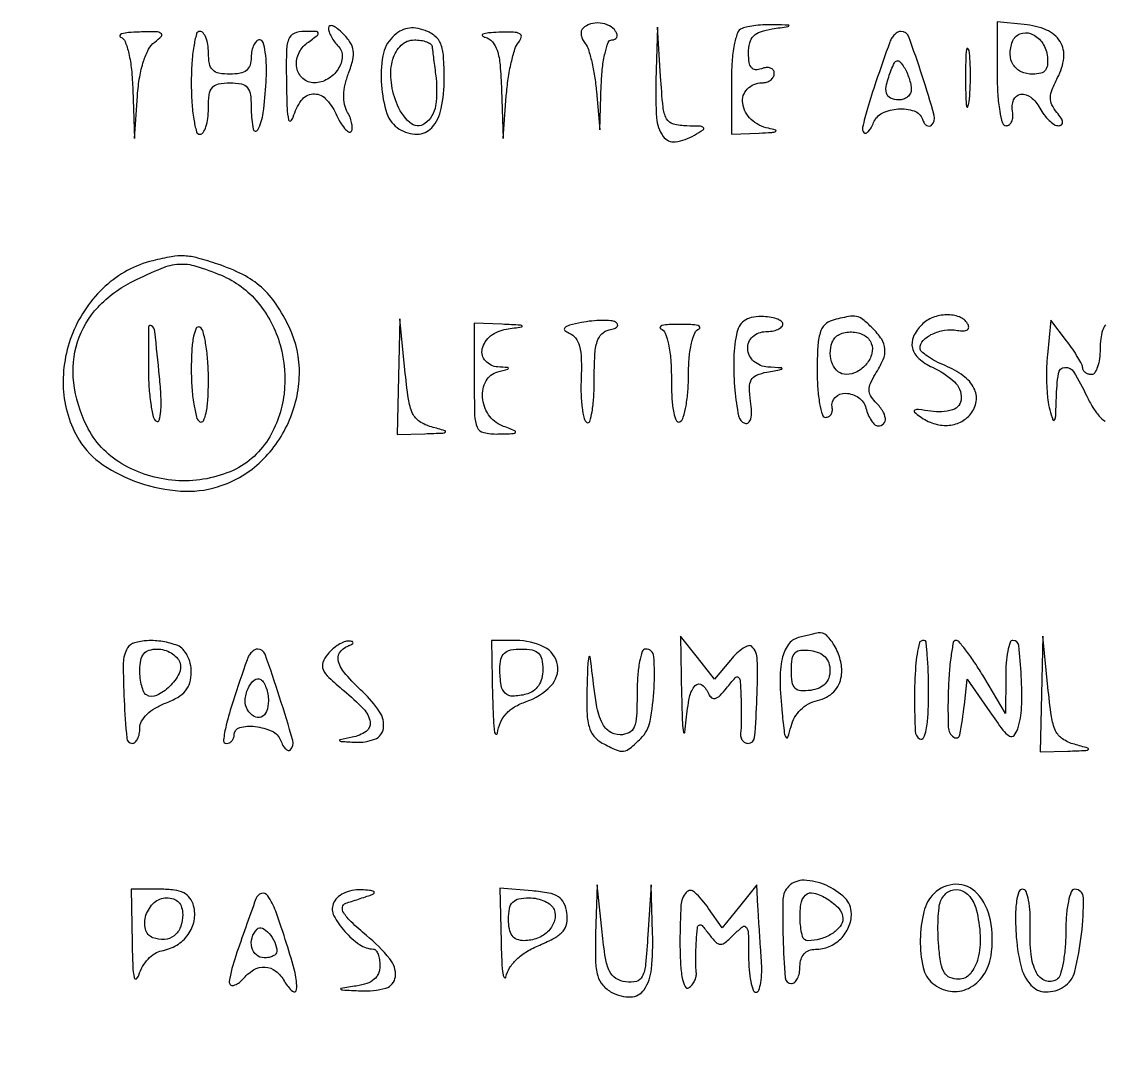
# Model space of a CAD drawing. Extents: x 24 to 1546, y 0 to 2379.
# Drawn here: x 819.2 to 945.5, y 1286.7 to 1406.1 of the extents above; entities that cross this region are included whole.
import ezdxf

# ---------------------------------------------------------------- set-up
doc = ezdxf.new("R2010")
doc.units = 0
doc.header["$MEASUREMENT"] = 0
doc.layers.get('0').update_dxf_attribs({"linetype": 'CONTINUOUS'})

msp = doc.modelspace()

# ---------------------------------------------------------------- linework, layer by layer
for points in [[(855, 1405.414286, 0.085793), (855.081411, 1404.943318, 0.036857), (855.34005, 1404.357896, 0.035078), (855.714626, 1403.760204, 0.038882), (856.157618, 1403.242382, -0.214301), (856.610443, 1402.050863, -0.132319), (856.127688, 1400.604501, -0.112496), (854.890765, 1399.425351, -0.135174), (853.34617, 1399, -0.180498), (852.01175, 1399.497945, -0.172239), (851.297475, 1400.75898, -0.14781), (851.487786, 1402.347123, -0.132433), (852.52865, 1403.644608, 0.006511), (853.710498, 1404.532645, 0.297715), (853.805849, 1404.806845, 0.336031), (853.59231, 1404.978956, 0.007509), (852.19113, 1405, 0.103783), (850.987237, 1404.747391, 0.211634), (850.348837, 1404.048271, 0.077691), (850.093667, 1402.54233, 0.007181), (850.09968, 1398.75, 0.006277), (850.177574, 1396.017708, 0.041843), (850.346747, 1394.668023, 0.545967), (850.601923, 1394.571103, 0.167262), (850.893525, 1394.994749, -0.088996), (851.831268, 1396.941443, -0.218632), (853.182402, 1397.704097, -0.220276), (854.63333, 1397.174065, -0.090092), (855.85916, 1395.409764, 0.023752), (856.365136, 1394.425951, 0.04366), (856.880566, 1393.68814, 0.063283), (857.330537, 1393.271167, 0.36683), (857.629104, 1393.295771, 0.186513), (857.775833, 1393.627352, 0.055885), (857.739964, 1394.188526, 0.047507), (857.553087, 1394.862638, 0.036225), (857.228227, 1395.556665, -0.077942), (856.888455, 1396.474245, -0.056728), (856.795127, 1397.560186, -0.049234), (856.950624, 1398.787828, -0.034149), (857.354444, 1400.128073, 0.029638), (857.840445, 1401.689967, 0.095395), (857.896971, 1402.772063, 0.112336), (857.547115, 1403.696597, 0.050017), (856.717881, 1404.710691, 0.027952), (856.057191, 1405.301369, 0.071343), (855.504627, 1405.625998, 0.181571), (855.158612, 1405.636209, 0.320622)], [(884.675343, 1405.342009, 0.146414), (884.494277, 1405.006303, 0.0883), (884.481641, 1404.550763, 0.074689), (884.636256, 1404.046497, 0.061606), (884.939921, 1403.572391, -0.09704), (885.321745, 1402.872218, -0.018637), (885.707237, 1401.471191, -0.019216), (886.037963, 1399.777183, -0.016666), (886.256538, 1397.980381), (886.650586, 1393.5), (886.825293, 1398.75, -0.018641), (886.968538, 1400.777242, -0.030756), (887.257814, 1402.4694, -0.032097), (887.633266, 1403.705075, -0.312529), (888.059017, 1404, 0.108972), (888.413961, 1404.078288, 0.182303), (888.6254, 1404.29375, 0.161196), (888.656512, 1404.6179, 0.082592), (888.5, 1405, 0.139664), (887.777335, 1405.659446, 0.093514), (886.693749, 1405.965964, 0.09182), (885.554594, 1405.858634, 0.127771)], [(903.25, 1405.337719, 0.209491), (902.70887, 1404.784399, 0.042271), (902.324129, 1403.429912, 0.033051), (902.077164, 1401.483222, 0.015029), (902, 1398.916667), (902, 1393), (905.25, 1393.136182, 0.006076), (906.704989, 1393.21487, 0.102694), (907.165879, 1393.342848, 0.677543), (907.151151, 1393.49625, 0.022878), (906.334551, 1393.694653, -0.139971), (904.301898, 1394.729038, -0.170828), (903.31542, 1396.607611, -0.232681), (903.854224, 1398.277721, -0.2031), (905.559017, 1399, 0.075245), (906.109575, 1399.083325, 0.088895), (906.576711, 1399.325178, 0.100703), (906.888989, 1399.684831, 0.129283), (907, 1400.106989, 0.158089), (906.878743, 1400.480915, 0.151946), (906.559375, 1400.719716, 0.112257), (906.073899, 1400.77672, 0.06502), (905.5, 1400.638374, -0.098821), (904.813854, 1400.521012, -0.21724), (904.346203, 1400.750052, -0.137974), (904.076652, 1401.364645, -0.03479), (904, 1402.464962, -0.059494), (904.142571, 1403.658921, -0.134643), (904.579552, 1404.448697, -0.120073), (905.396927, 1404.959724, -0.042375), (906.75, 1405.283746, 0.000706), (908.604233, 1405.567317, 0.240417), (908.717139, 1405.648785, 0.55034), (908.67492, 1405.720458, 0.000976), (907, 1405.771221, 0.018903), (905.951166, 1405.761303, 0.01696), (904.867188, 1405.673119, 0.017269), (903.899836, 1405.52729, 0.049883)], [(933, 1400.063358, 0.014588), (933.070845, 1397.635682, 0.028041), (933.293039, 1395.702181, 0.029712), (933.616887, 1394.31838, 0.331805), (934.043837, 1394, 0.168935), (934.417858, 1394.130083, 0.11903), (934.694732, 1394.483588, 0.090726), (934.828842, 1395.01652, 0.060623), (934.793837, 1395.646256, -0.135825), (934.922212, 1397.017181, -0.2761), (935.741603, 1397.664551, -0.207578), (936.933008, 1397.322642, -0.097958), (937.967479, 1396.060765, 0.037896), (938.469767, 1395.272193, 0.043256), (939.065777, 1394.60535, 0.048127), (939.663136, 1394.142892, 0.141588), (940.157628, 1394, 0.158823), (940.515068, 1394.116477, 0.271751), (940.636363, 1394.395491, 0.115159), (940.464367, 1394.866805, 0.028383), (939.971709, 1395.534089, -0.060785), (939.393556, 1396.433504, -0.118018), (939.21244, 1397.263148, -0.091382), (939.409803, 1398.225524, -0.026723), (940.053085, 1399.59919, 0.094986), (940.769823, 1401.899952, 0.169987), (940.334681, 1403.808502, 0.154212), (938.750658, 1405.1532, 0.074807), (936.149151, 1405.813358), (933, 1406.126717)], [(830.75, 1404.337719, -0.205597), (831.282133, 1403.801664, -0.037126), (831.709274, 1402.430384, -0.031831), (832.023567, 1400.532433, -0.017169), (832.180248, 1398.166667), (832.360496, 1392.5), (832.723687, 1397.5, -0.023182), (832.983696, 1399.677103, -0.036531), (833.427656, 1401.505124, -0.043833), (834.018531, 1402.907006, -0.109254), (834.734569, 1403.75, 0.035533), (835.513418, 1404.433162, 0.474468), (835.478126, 1404.763885, 0.143931), (834.903294, 1404.937025, 0.007399), (832.94113, 1404.921053, 0.014099), (831.695876, 1404.857322, 0.045246), (830.878019, 1404.717133, 0.235061), (830.66782, 1404.532055, 0.415268)], [(839, 1399, 0.015416), (839.071434, 1396.683687, 0.025878), (839.291667, 1394.75, 0.024068), (839.604992, 1393.303225, 0.339565), (840, 1393, 0.254951), (840.384262, 1393.209557, 0.06271), (840.70625, 1393.88125, 0.048861), (840.927234, 1394.850749, 0.031626), (841, 1396, -0.030103), (841.097235, 1397.613599, -0.144586), (841.458333, 1398.45, -0.173074), (842.175563, 1398.873428, -0.047675), (843.5, 1399, -0.048619), (844.838653, 1398.869523, -0.178919), (845.552632, 1398.433333, -0.141321), (845.907579, 1397.56367, -0.026687), (846, 1395.833333, 0.04873), (846.217808, 1393.603798, 0.70466), (846.751282, 1393.524078, 0.089561), (847.391681, 1395.504198, 0.019895), (847.728489, 1399.062698, 0.018047), (847.764276, 1400.997585, 0.032278), (847.633847, 1402.582092, 0.03633), (847.381147, 1403.715901, 0.331077), (846.999124, 1404, 0.191224), (846.617573, 1403.848538, 0.088159), (846.293493, 1403.4125, 0.067981), (846.073626, 1402.76542, 0.047984), (846, 1402, -0.07578), (845.857434, 1401.064742, -0.149477), (845.4375, 1400.45, -0.124434), (844.682766, 1400.106468, -0.044917), (843.5, 1400, -0.045527), (842.231486, 1400.115743, -0.152009), (841.5, 1400.5, -0.152009), (841.115743, 1401.231486, -0.045527), (841, 1402.5, 0.038131), (840.926884, 1403.457356, 0.057076), (840.70625, 1404.265625, 0.074992), (840.382936, 1404.817169, 0.226478), (840, 1405, 0.339565), (839.604992, 1404.696775, 0.024068), (839.291667, 1403.25, 0.025878), (839.071434, 1401.316313, 0.015416)], [(862.477126, 1404.334269, 0.154668), (861.345539, 1402.152683, 0.060954), (861.175073, 1398.734869, 0.061324), (861.826572, 1395.426171, 0.175278), (863.25, 1393.60696, 0.141179), (865.343045, 1393.006638, 0.213505), (867.045575, 1393.770781, 0.133465), (868.15276, 1395.989508, 0.049415), (868.5, 1399.494433, 0.016249), (868.415302, 1402.100045, 0.078349), (868.090723, 1403.542259, 0.129781), (867.426464, 1404.44217, 0.0808), (866.278618, 1405.092636, 0.053162), (865.177293, 1405.371609, 0.084896), (864.209265, 1405.344961, 0.087519), (863.325788, 1405.000768, 0.059898)], [(873.25, 1404.310674, -0.148322), (874.114979, 1403.780224, -0.105722), (874.678766, 1402.785264, -0.055453), (875.012731, 1401.086139, -0.012886), (875.180248, 1398.176676), (875.360496, 1392.5), (875.744213, 1397.474609, -0.017486), (875.968832, 1399.472617, -0.019968), (876.326141, 1401.362573, -0.019548), (876.752465, 1402.928095, -0.097244), (877.186409, 1403.724609, 0.109365), (877.496916, 1404.328596, 0.354669), (877.324072, 1404.710846, 0.111542), (876.574523, 1404.896113, 0.013634), (874.872445, 1404.883999, 0.012946), (873.66916, 1404.811384, 0.063462), (873.004718, 1404.667734, 0.528602), (872.95825, 1404.492059, 0.151453)], [(893.189084, 1399.218615, 0.024574), (893.271247, 1394.904883, 0.138281), (894.0389, 1392.755304, 0.278251), (895.478322, 1392.129338, 0.098889), (897.689261, 1392.88591, 0.014078), (898.693667, 1393.50864, 0.445036), (898.732489, 1393.765144, 0.214869), (898.397857, 1393.93105, 0.006427), (896.799904, 1393.969591, -0.062066), (895.227476, 1394.183545, -0.209119), (894.43308, 1394.814859, -0.097764), (894.025761, 1396.169498, -0.008627), (893.738988, 1399.75), (893.378169, 1405.5)], [(920.485286, 1403.75, 0.004039), (918.854539, 1399.123075, 0.013), (917.874991, 1396.009231, 0.011131), (917.29593, 1393.801574, 0.260583), (917.465784, 1393.200883, 0.292002), (917.701807, 1393.148799, 0.11329), (917.995043, 1393.33951, 0.06629), (918.30673, 1393.761513, 0.034354), (918.58345, 1394.356872, -0.190663), (919.600267, 1395.463315, -0.09576), (921.463612, 1395.958692, -0.100658), (923.304686, 1395.714747, -0.227665), (924.279762, 1394.75, 0.05702), (924.495163, 1394.311876, 0.104475), (924.773543, 1394.029941, 0.154004), (925.066718, 1393.94629, 0.179814), (925.333818, 1394.054056, 0.283814), (925.660023, 1395.195352, 0.009859), (924.261612, 1399.807314, 0.009551), (922.682896, 1404.368397, 0.314404), (921.777741, 1405, 0.127399), (921.422781, 1404.908065, 0.065553), (921.051372, 1404.632812, 0.058578), (920.720639, 1404.228041, 0.055336)], [(938.819551, 1402.239784, -0.04672), (938.871711, 1401.16167, -0.14978), (938.632922, 1400.491695, -0.17), (938.083651, 1400.120506, -0.064466), (937.152884, 1400, -0.106524), (935.801892, 1400.29113, -0.147735), (934.874496, 1401.100988, -0.13906), (934.516533, 1402.330746, -0.090203), (934.773135, 1403.799092, -0.210324), (935.645033, 1404.702717, -0.191407), (936.946904, 1404.716284, -0.142722), (938.194689, 1403.765056, -0.124184)], [(867.083333, 1403.25, 0.003597), (867.134828, 1402.815079, 0.00061), (867.240078, 1401.985938, 0.000666), (867.366216, 1401.012131, 0.000593), (867.499909, 1400, -0.067649), (867.490457, 1396.330565, -0.205406), (866.228683, 1394.239115, -0.360153), (864.484618, 1394.358953, -0.112341), (862.91979, 1396.710967, -0.066017), (862.296069, 1399.357183, -0.095299), (862.512505, 1401.745138, -0.130609), (863.493453, 1403.381006, -0.195144), (865.019052, 1404, -0.035862), (865.783663, 1403.945089, -0.051322), (866.442576, 1403.779687, -0.063962), (866.911235, 1403.537931, -0.217366)], [(929.309869, 1399.5, 0.005499), (929.337136, 1397.352754, 0.031761), (929.435944, 1396.222448, 0.756877), (929.574262, 1396.205163, 0.069146), (929.724731, 1396.767909, 0.018638), (929.849672, 1398.218327, 0.01259), (929.888655, 1399.878422, 0.012695), (929.845055, 1401.487453, 0.024559), (929.714526, 1402.767909, 0.212532), (929.565802, 1403.000181, 0.556092), (929.424528, 1402.934948, 0.025342), (929.331591, 1401.655786, 0.005888)], [(922.984687, 1398.25, -0.119708), (922.875058, 1397.773274, -0.102025), (922.554877, 1397.367188, -0.093279), (922.07173, 1397.09454, -0.082121), (921.5, 1397, -0.109716), (920.555143, 1397.209859, -0.226942), (920.086462, 1397.780795, -0.124972), (920.094303, 1398.808949, -0.027539), (920.639163, 1400.502058, -0.026892), (921.005596, 1401.322208, -0.222828), (921.319776, 1401.565218, -0.274684), (921.660796, 1401.453612, -0.038367), (922.123851, 1400.833846, -0.035113), (922.448755, 1400.231659, -0.025752), (922.7255, 1399.52463, -0.02622), (922.918607, 1398.824619, -0.051168)], [(834.5, 1378.267236, 0.125089), (828.952556, 1375.278143, 0.110062), (825.185902, 1369.871027, 0.110087), (824.071785, 1363.377325, 0.125196), (825.924074, 1357.356827, 0.1089), (828.687486, 1354.475514, 0.065808), (832.947739, 1352.375858, 0.064345), (837.731596, 1351.416233, 0.090383), (842.049645, 1351.896728, 0.113656), (846.91259, 1354.664546, 0.10088), (850.329086, 1359.390578, 0.101458), (851.610877, 1365.052541, 0.11639), (850.449865, 1370.464409, 0.036822), (848.894625, 1373.201747, 0.064013), (847.177925, 1375.166421, 0.063852), (845.016956, 1376.636185, 0.03645), (842.100777, 1377.858396, 0.01483), (839.752977, 1378.570146, 0.052788), (838.203599, 1378.818936, 0.056312), (836.688313, 1378.729783, 0.018518)], [(842.510222, 1376.560176, -0.122011), (846.760918, 1373.404583, -0.103265), (849.369547, 1368.437294, -0.100318), (849.815737, 1362.714144, -0.108273), (847.962449, 1357.439242, -0.157433), (843.530377, 1353.668729, -0.11723), (837.14861, 1352.643923, -0.114869), (830.885971, 1354.601142, -0.147131), (826.80195, 1359.011597, -0.082267), (825.292849, 1364.056566, -0.109666), (825.730805, 1368.805412, -0.11206), (828.119895, 1372.849398, -0.088824), (832.211874, 1375.875846, -0.016842), (835.557007, 1377.393632, -0.08166), (837.580386, 1377.865925, -0.091629), (839.53615, 1377.637249, -0.024163)], [(863.168108, 1364.75), (863, 1358), (866.25, 1358.09968, 0.001928), (868.350265, 1358.172205, 0.195689), (868.611917, 1358.290583, 0.561117), (868.570893, 1358.442807, 0.003867), (867, 1358.889672, -0.080349), (865.632015, 1359.516671, -0.137537), (864.821889, 1360.464324, -0.072989), (864.329685, 1362.1244, -0.011299), (863.918108, 1365.539992), (863.336215, 1371.5)], [(902.580364, 1369.625, 0.040909), (902.270037, 1366.593416, 0.029235), (902.40039, 1363.184215, 0.022866), (902.833195, 1360.165329, 0.271094), (903.580758, 1359.308818, 0.265971), (903.988204, 1359.389782, 0.153323), (904.257678, 1359.828853, 0.07235), (904.344162, 1360.676021, 0.025759), (904.229416, 1361.890249, -0.030108), (904.093493, 1363.475552, -0.135927), (904.316601, 1364.36841, -0.166884), (904.937031, 1364.918095, -0.051689), (906.148658, 1365.280987, 0.000861), (907.821969, 1365.601826, 0.311386), (907.906092, 1365.687563, 0.446085), (907.845972, 1365.763913, 0.001032), (906.25, 1365.863818, -0.166133), (904.626455, 1366.530633, -0.200488), (903.905984, 1367.999185, -0.226244), (904.476238, 1369.407959, -0.187444), (906, 1370, 0.041823), (906.765714, 1370.064161, 0.061381), (907.4125, 1370.257031, 0.080658), (907.851273, 1370.540367, 0.212215), (908, 1370.875, 0.248217), (907.82229, 1371.210917, 0.065707), (907.262006, 1371.492969, 0.050763), (906.450032, 1371.686264, 0.033079), (905.487679, 1371.75, 0.052588), (904.317882, 1371.626625, 0.105645), (903.474313, 1371.249236, 0.116571), (902.910455, 1370.589935, 0.073042)], [(913.75, 1371.310674, 0.142739), (912.888391, 1370.795168, 0.11525), (912.351689, 1369.854686, 0.059277), (912.073542, 1368.240803, 0.013064), (912, 1365.426676, 0.017338), (912.072154, 1363.346461, 0.028229), (912.29375, 1361.594086, 0.02758), (912.60914, 1360.290489, 0.330911), (913, 1360, 0.126966), (913.361264, 1360.09324, 0.126544), (913.632812, 1360.349742, 0.111036), (913.76983, 1360.735894, 0.081876), (913.75, 1361.19061, -0.257988), (914.099535, 1362.328633, -0.201188), (915.325848, 1362.805348, -0.147112), (916.838697, 1362.306619, -0.177955), (917.687507, 1361.086974, 0.037258), (917.961362, 1360.288132, 0.048964), (918.332436, 1359.613048, 0.058058), (918.739035, 1359.146105, 0.186722), (919.116631, 1359, 0.20034), (919.746014, 1359.262726, 0.228939), (919.95562, 1359.875098, 0.117027), (919.615037, 1360.798573, 0.04981), (918.775041, 1361.824959, -0.06453), (918.230766, 1362.531315, -0.13268), (918.050081, 1363.200232, -0.106729), (918.215675, 1363.96716, -0.033247), (918.775041, 1365.011391, 0.034991), (919.692378, 1366.738311, 0.12114), (919.913915, 1367.975155, 0.134153), (919.527747, 1369.100428, 0.04706), (918.428571, 1370.428571, 0.025931), (917.334186, 1371.414973, 0.124473), (916.578526, 1371.765223, 0.09789), (915.658556, 1371.757122, 0.012912)], [(924.2, 1370.8, 0.090163), (923.239043, 1369.411989, 0.169545), (923.118169, 1368.069907, 0.154241), (923.866711, 1366.854858, 0.071385), (925.444988, 1365.843111, -0.078549), (928.00271, 1364.151603, -0.219177), (928.817066, 1362.215708, -0.320677), (927.797918, 1360.886084, -0.114236), (925.273867, 1360.712399, 0.008064), (923.838882, 1360.918506, 0.145698), (923.386063, 1360.844113, 0.529451), (923.352811, 1360.61599, 0.031303), (924, 1360.093602, 0.074345), (925.583234, 1359.293171, 0.092028), (927.217297, 1359.069333, 0.100642), (928.709961, 1359.447315, 0.107777), (929.894808, 1360.373252, 0.138323), (930.559415, 1361.870238, 0.157778), (930.29503, 1363.409926, 0.11634), (929.046673, 1364.848655, 0.058012), (926.928145, 1366.029763, -0.022327), (925.806656, 1366.554107, -0.031207), (924.860143, 1367.127134, -0.031971), (924.173409, 1367.671987, -0.212142), (924, 1368.062303, -0.195616), (924.365966, 1368.961928, -0.08839), (925.419238, 1369.716684, -0.075061), (926.864471, 1370.156797, -0.077429), (928.359311, 1370.143665, 0.04063), (929.087637, 1370.083721, 0.145453), (929.530683, 1370.214957, 0.266743), (929.678843, 1370.504767, 0.126879), (929.550294, 1370.918623, 0.166138), (928.5916, 1371.706575, 0.095502), (927.101342, 1371.959717, 0.086919), (925.491143, 1371.640732, 0.104484)], [(834, 1365.725684, 0.015444), (834.06766, 1363.535756, 0.021863), (834.272991, 1361.596563, 0.018882), (834.565015, 1360.052935, 0.200757), (834.929331, 1359.543676, 0.502543), (835.272133, 1359.679716, 0.048046), (835.445748, 1360.718311, 0.029846), (835.462665, 1362.4202, 0.012091), (835.291277, 1364.734659, 0.002339), (834.747306, 1370.008836, 0.204989), (834.366614, 1370.686511, 0.617612), (834.029536, 1370.522874, 0.003078)], [(839, 1365.618034, 0.016933), (839.072891, 1363.466301, 0.023578), (839.29375, 1361.552112, 0.021341), (839.608967, 1360.033734, 0.194875), (840, 1359.5, 0.437536), (840.415195, 1359.615493, 0.068248), (840.732638, 1360.517696, 0.036927), (840.938254, 1362.112502, 0.013601), (841, 1364.381966, 0.016933), (840.927109, 1366.533699, 0.023578), (840.70625, 1368.447888, 0.021341), (840.391033, 1369.966266, 0.194875), (840, 1370.5, 0.437536), (839.584805, 1370.384507, 0.068248), (839.267362, 1369.482304, 0.036927), (839.061746, 1367.887498, 0.013601)], [(872, 1364.5, 0.005901), (872.050277, 1360.23986, 0.095329), (872.353331, 1358.843291, 0.242547), (873.104386, 1358.221998, 0.059637), (874.75, 1358.063386, 0.002527), (876.598501, 1358.115344, 0.271587), (876.802306, 1358.244125, 0.437793), (876.738415, 1358.420008, 0.003715), (875.25, 1359.031162, -0.150917), (873.679319, 1360.305891, -0.128197), (872.975532, 1362.331091, -0.146509), (873.38725, 1364.248701, -0.206029), (874.75, 1365.310674, 0.001923), (875.926177, 1365.622879, 0.339035), (876, 1365.719237, 0.392517), (875.923939, 1365.801199, 0.002113), (874.75, 1365.883999, -0.193951), (873.315542, 1366.575744, -0.245195), (872.946009, 1367.979452, -0.173403), (873.910174, 1369.494065, -0.128242), (875.75, 1370.283746, 0.001448), (877.55929, 1370.563194, 0.591928), (877.594183, 1370.660063, 0.202175), (877.414657, 1370.746481, 0.000897), (875.25, 1370.850168), (872, 1371)], [(884.5, 1371.044162, 0.013742), (883.128525, 1370.730878, 0.115763), (882.570609, 1370.438605, 0.450295), (882.567151, 1370.138916, 0.089982), (883.082492, 1369.818218, -0.14091), (883.811006, 1369.256131, -0.093991), (884.268764, 1368.299324, -0.057159), (884.484989, 1366.814554, -0.018015), (884.472392, 1364.568218, 0.017757), (884.461308, 1362.758655, 0.024854), (884.589028, 1361.146998, 0.022956), (884.814268, 1359.870721, 0.201834), (885.1399, 1359.413537, 0.487438), (885.473801, 1359.536755, 0.034584), (885.747345, 1360.649537, 0.028202), (885.938868, 1362.300211, 0.014781), (886, 1364.367659, -0.012327), (886.070881, 1367.242311, -0.060622), (886.345557, 1368.838617, -0.124258), (886.882727, 1369.737305, -0.148367), (887.75, 1370.200137, 0.039073), (888.357116, 1370.370605, 0.131103), (888.692187, 1370.606072, 0.293751), (888.724123, 1370.858011, 0.157287), (888.5, 1371.095069, 0.104312), (887.923505, 1371.269332, 0.024606), (886.9125, 1371.306226, 0.024285), (885.721857, 1371.233165, 0.021815)], [(893.75, 1370.337719, -0.204488), (894.282464, 1369.803609, -0.043622), (894.669901, 1368.520517, -0.034603), (894.920677, 1366.699935, -0.016928), (895, 1364.35765, 0.013671), (895.06177, 1362.098976, 0.037103), (895.267439, 1360.511665, 0.068742), (895.584996, 1359.61478, 0.436657), (896, 1359.5, 0.186383), (896.389762, 1360.01411, 0.024883), (896.70625, 1361.363421, 0.026015), (896.926984, 1363.070161, 0.019152), (897, 1364.975684, -0.020424), (897.082926, 1367.004989, -0.036853), (897.34029, 1368.648236, -0.045132), (897.731837, 1369.83281, -0.196947), (898.25, 1370.337719, 0.435319), (898.321093, 1370.523149, 0.22762), (898.104687, 1370.693942, 0.042045), (897.268033, 1370.808847, 0.013112), (896, 1370.842105, 0.013112), (894.731967, 1370.808847, 0.042045), (893.895313, 1370.693942, 0.22762), (893.678907, 1370.523149, 0.435319)], [(918.314866, 1368.621855, -0.157208), (918.379295, 1367.44179, -0.106178), (917.765375, 1366.229856, -0.100054), (916.667497, 1365.322067, -0.123487), (915.383333, 1365, -0.171147), (914.459625, 1365.325721, -0.121331), (913.787653, 1366.207283, -0.101393), (913.526214, 1367.447756, -0.089744), (913.754296, 1368.75, -0.195505), (914.580575, 1369.657593, -0.119112), (916.019306, 1369.962766, -0.115879), (917.468904, 1369.578974, -0.180637)], [(909.811494, 1334.322517, 0.177458), (908.625288, 1333.494847, 0.100006), (907.915299, 1331.865655, 0.059098), (907.673184, 1329.285616, 0.019789), (907.916037, 1325.5, 0.003883), (908.171275, 1323.218378, 0.119131), (908.369568, 1322.685622, 0.62518), (908.5942, 1322.717305, 0.016626), (908.952512, 1323.963525, -0.067568), (909.377563, 1325.022642, -0.069068), (910.067148, 1325.921331, -0.069167), (910.974439, 1326.597228, -0.068081), (912.036475, 1327.00452, 0.062577), (913.099139, 1327.398748, 0.078727), (913.941725, 1328.022644, 0.082256), (914.523916, 1328.851811, 0.076318), (914.826764, 1329.846037, 0.09328), (914.755678, 1331.510404, 0.065882), (914.094253, 1333.266134, 0.073932), (913.119697, 1334.576567, 0.246449), (912.127555, 1334.883999, 0.011299), (911.781243, 1334.811856, 0.002466), (911.188346, 1334.671213, 0.002568), (910.503962, 1334.501572, 0.00246)], [(831.574308, 1333.120233, 0.137654), (831.071572, 1331.371821, 0.014097), (831.166293, 1327.026576, 0.009612), (831.47302, 1322.601899, 0.388543), (832.130647, 1322, 0.194839), (832.462711, 1322.134503, 0.08695), (832.744628, 1322.523099, 0.066822), (832.935996, 1323.099198, 0.046851), (833, 1323.780762, -0.129386), (833.210012, 1324.578751, -0.071472), (833.830141, 1325.382107, -0.059512), (834.787909, 1326.11297, -0.043031), (836, 1326.693898, 0.039371), (837.426376, 1327.364754, 0.090093), (838.333409, 1328.125683, 0.10543), (838.830857, 1329.074267, 0.068332), (839, 1330.306147, 0.059082), (838.882195, 1331.299639, 0.059441), (838.53535, 1332.235862, 0.065315), (838.023496, 1332.977679, 0.118034), (837.418213, 1333.393011, 0.051351), (835.670873, 1333.864949, 0.052003), (833.871542, 1333.968108, 0.058079), (832.368493, 1333.721424, 0.186757)], [(854.913004, 1332.395176, 0.085313), (854.357626, 1331.430811, 0.194931), (854.384615, 1330.606648, 0.101492), (855.05124, 1329.672999, 0.015127), (856.799574, 1328.145176, -0.029762), (859.083804, 1326.028069, -0.148799), (859.863051, 1324.487968, -0.294154), (859.401587, 1323.394026, -0.102649), (857.75, 1322.705733, 0.002556), (856.354528, 1322.429549, 0.53799), (856.311028, 1322.321623, 0.231178), (856.478488, 1322.227422, 0.00164), (858.143011, 1322.136182, 0.10497), (860.411445, 1322.496894, 0.270818), (861.409653, 1323.744038, 0.185989), (860.973288, 1325.67957, 0.057543), (859.004803, 1327.995513, -0.023423), (857.009537, 1330.042524, -0.102452), (856.171881, 1331.500218, -0.22569), (856.306192, 1332.555729, -0.155424), (857.25, 1333.337719, 0.021172), (857.741851, 1333.560836, 0.227742), (857.871438, 1333.729631, 0.409541), (857.787916, 1333.859793, 0.038264), (857.372445, 1333.921053, 0.112772), (856.845953, 1333.838952, 0.04403), (856.184867, 1333.505392, 0.040728), (855.505953, 1333.003377, 0.04001)], [(874.149832, 1327.25, 0.006167), (874.234025, 1324.812539, 0.022349), (874.375834, 1323.267927, 0.288289), (874.542017, 1323.069664, 0.461874), (874.708798, 1323.172731, -0.062816), (875.071468, 1324.446578, -0.083844), (875.719425, 1325.45719, -0.077941), (876.703913, 1326.249737, -0.046736), (878.072153, 1326.875308, 0.115664), (880.935804, 1328.693626, 0.239657), (881.708751, 1331.154671, 0.240186), (880.175308, 1333.224742, 0.115963), (876.877555, 1334), (874, 1334)], [(896.196943, 1327.5, 0.002746), (896.282185, 1324.375018, 0.03989), (896.406263, 1323.276768, 0.840978), (896.553239, 1323.279694, 0.01565), (896.732205, 1324.75, -0.027628), (897.11755, 1327.387658, -0.1302), (897.78996, 1328.747388, -0.406646), (898.570266, 1328.810068, -0.121577), (899.353845, 1327.75, 0.133491), (899.689852, 1327.317047, 0.246232), (900.118279, 1327.24679, 0.117603), (900.679067, 1327.594055, 0.026098), (901.437179, 1328.44113, -0.010703), (902.453425, 1329.64949, -0.361267), (902.799402, 1329.704182, -0.246859), (903.016844, 1329.349674, -0.006471), (903.118483, 1327.44113, -0.006407), (903.151917, 1326.223431, -0.006274), (903.15448, 1324.996769, -0.006195), (903.129887, 1323.920634, -0.023478), (903.074646, 1323.25, 0.082595), (903.091687, 1322.772633, 0.103799), (903.266635, 1322.367188, 0.116034), (903.571023, 1322.097217, 0.124261), (903.956163, 1322, 0.389496), (904.706084, 1322.688656, 0.011993), (904.984905, 1327.243428, 0.01463), (905.020728, 1331.779806, 0.193367), (904.375858, 1333.290809, 0.284113), (904.006888, 1333.377886, 0.06137), (903.388037, 1333.083163, 0.046887), (902.648353, 1332.508196, 0.028902), (901.889517, 1331.707475), (900.027317, 1329.5), (898.035895, 1332), (896.044472, 1334.5)], [(923.935408, 1333.75, 0.045667), (923.488638, 1331.008915, 0.018045), (923.357849, 1327.187692, 0.01018), (923.441948, 1323.405179, 0.248598), (923.956413, 1322.526938, 0.435513), (924.404028, 1322.649812, 0.072875), (924.733553, 1323.593619, 0.036126), (924.940017, 1325.332234, 0.011495), (925, 1327.940983, 0.007739), (924.964041, 1330.26417, 0.012846), (924.853125, 1332.220164, 0.006455), (924.700256, 1333.820311, 0.382879), (924.5, 1334, 0.047077), (924.303929, 1333.981498, 0.057233), (924.127901, 1333.926563, 0.067507), (923.996595, 1333.845758, 0.159197)], [(927.285498, 1327.859308, 0.015361), (927.299571, 1323.894122, 0.232143), (927.930315, 1322.712947, 0.548349), (928.649026, 1322.999203, 0.020018), (929.173053, 1326.5), (929.5, 1329.5), (932.153847, 1325.659368, 0.008618), (933.677338, 1323.533865, 0.097637), (934.440038, 1322.841617, 0.363022), (934.966464, 1322.923388, 0.103595), (935.404845, 1323.700193, 0.067153), (935.842387, 1326.200724, 0.023576), (935.813077, 1329.8539, 0.015167), (935.509092, 1333.40074, 0.380681), (934.836066, 1334, 0.323661), (934.509445, 1333.76383, 0.030592), (934.242815, 1332.751563, 0.030032), (934.054528, 1331.379084, 0.018518), (933.99054, 1329.75), (933.981079, 1325.5), (931.43386, 1329.75, 0.01159), (930.405814, 1331.37846, 0.017172), (929.424229, 1332.751563, 0.012416), (928.561618, 1333.818707, 0.21999), (928.169511, 1334, 0.359011), (927.8785, 1333.760131, 0.012275), (927.614016, 1332.196172, 0.018003), (927.401118, 1330.213593, 0.010951)], [(938.168108, 1327.75), (938, 1321), (941.25, 1321.09968, 0.001928), (943.350265, 1321.172205, 0.195689), (943.611917, 1321.290583, 0.561117), (943.570893, 1321.442807, 0.003867), (942, 1321.889672, -0.080349), (940.632015, 1322.516671, -0.137537), (939.821889, 1323.464324, -0.072989), (939.329685, 1325.1244, -0.011299), (938.918108, 1328.539992), (938.336215, 1334.5)], [(837.65681, 1331.451956, -0.214729), (837.58266, 1330.143909, -0.079573), (836.457871, 1328.628371, -0.082657), (834.956097, 1327.581935, -0.254599), (833.761028, 1327.647693, -0.153869), (833.467142, 1327.988312, -0.037731), (833.223552, 1328.69691, -0.035102), (833.055937, 1329.590071, -0.028841), (833, 1330.559017, -0.047237), (833.109085, 1331.711101, -0.126992), (833.45805, 1332.449591, -0.147714), (834.081749, 1332.861275, -0.072656), (835.031385, 1333, -0.070075), (835.852364, 1332.884373, -0.063315), (836.64055, 1332.545262, -0.0668), (837.278367, 1332.043918, -0.101552)], [(845.504274, 1331.75, 0.004114), (843.878867, 1326.929358, 0.019215), (843.07314, 1324.112016, 0.029833), (842.761071, 1322.401724, 0.450064), (843.116966, 1322, 0.112483), (843.453819, 1322.076752, 0.100179), (843.740609, 1322.29375, 0.094293), (843.933019, 1322.618164, 0.087044), (844, 1323, -0.342066), (844.654295, 1323.844481, -0.092921), (846.455556, 1323.965582, -0.077468), (848.420272, 1323.415885, -0.196718), (849.41655, 1322.356872, 0.035782), (849.694661, 1321.762957, 0.069107), (850.010608, 1321.345161, 0.118251), (850.309902, 1321.161694, 0.282125), (850.553453, 1321.22012, 0.273277), (850.842165, 1322.342047, 0.007417), (849.300978, 1327.386933, 0.007024), (847.609374, 1332.401133, 0.317952), (846.762822, 1333, 0.129975), (846.414966, 1332.908021, 0.066345), (846.052567, 1332.632812, 0.058986), (845.731249, 1332.228046, 0.054981)], [(880, 1330.616631, -0.061337), (879.871718, 1329.574849, -0.08683), (879.493015, 1328.722863, -0.094483), (878.877285, 1328.100322, -0.086897), (878.057905, 1327.725393, -0.055668), (876.521887, 1327.501793, -0.202526), (875.620764, 1327.847488, -0.166929), (875.134199, 1328.795874, -0.035821), (875, 1330.666667, -0.053326), (875.12362, 1331.822469, -0.152866), (875.517857, 1332.516667, -0.143629), (876.25594, 1332.887532, -0.04511), (877.5, 1333, -0.045216), (878.751775, 1332.886568, -0.146224), (879.487766, 1332.511663, -0.15274), (879.878849, 1331.806121, -0.050794)], [(885.160037, 1328.785184, 0.012597), (885.151418, 1325.711173, 0.058728), (885.397791, 1323.959219, 0.10527), (885.959753, 1322.844098, 0.10105), (886.934259, 1322.035184, 0.018083), (888.574093, 1321.232438, 0.135273), (889.422341, 1321.1041, 0.145631), (890.186641, 1321.434458, 0.02205), (891.428571, 1322.571429, 0.148853), (892.506027, 1324.592125, 0.03491), (892.987751, 1328.440383, 0.032496), (892.950119, 1332.118772, 0.392356), (892, 1333, 0.322437), (891.610183, 1332.719449, 0.031449), (891.29375, 1331.53125, 0.03053), (891.072205, 1329.916554, 0.01883), (891, 1328, -0.011623), (890.934936, 1325.201371, -0.082871), (890.650953, 1323.881011, -0.188079), (890.051478, 1323.236269, -0.112964), (889.019052, 1323, -0.159068), (887.72255, 1323.423172, -0.136949), (886.831515, 1324.553403, -0.061882), (886.212222, 1326.775538, -0.01143), (885.67998, 1331, 0.022793), (885.517435, 1332.089885, 0.80758), (885.372291, 1332.092568, 0.046752), (885.245792, 1331.17599, 0.003928)], [(913.5, 1330.5, -0.082847), (913.352757, 1329.617458, -0.110331), (912.928806, 1328.926605, -0.102222), (912.222385, 1328.446544, -0.0631), (911.25, 1328.180449, -0.049728), (910.08473, 1328.131823, -0.187903), (909.43287, 1328.430103, -0.160065), (909.092891, 1329.129015, -0.033839), (909, 1330.5, -0.033839), (909.092891, 1331.870985, -0.160065), (909.43287, 1332.569897, -0.187903), (910.08473, 1332.868177, -0.049728), (911.25, 1332.819551, -0.0631), (912.222385, 1332.553456, -0.102222), (912.928806, 1332.073395, -0.110331), (913.352757, 1331.382542, -0.082847)], [(848, 1326.940983, -0.090428), (847.779304, 1325.730676, -0.205528), (847.147346, 1325.073898, -0.243351), (846.325705, 1325.138264, -0.11592), (845.555773, 1325.909758, -0.158123), (845.283553, 1327.02251, -0.08527), (845.627809, 1328.40614, -0.109962), (846.336252, 1329.371633, -0.329254), (847.104785, 1329.435239, -0.120604), (847.448518, 1329.085804, -0.04817), (847.737031, 1328.474326, -0.044018), (847.933777, 1327.724522, -0.042184)], [(908.666667, 1305.333333, 0.191644), (908.016464, 1303.823744, 0.014353), (908.019652, 1299.265722, 0.011685), (908.261656, 1294.684163, 0.392084), (909, 1294, 0.191087), (909.381882, 1294.151477, 0.088204), (909.70625, 1294.5875, 0.068025), (909.926307, 1295.234582, 0.048028), (910, 1296, -0.071699), (910.120851, 1296.838435, -0.112093), (910.475, 1297.472222, -0.120036), (911.047348, 1297.862992, -0.090275), (911.8, 1298, 0.099244), (913.394378, 1298.319612, 0.096678), (914.759236, 1299.23037, 0.09707), (915.677441, 1300.583888, 0.100975), (916, 1302.164816, 0.202526), (915.231289, 1303.984786, 0.091166), (913.034584, 1305.454567, 0.091925), (910.474925, 1306.039087, 0.209635)], [(832.09968, 1298.75, 0.006277), (832.177574, 1296.017708, 0.041843), (832.346747, 1294.668023, 0.545967), (832.601923, 1294.571103, 0.167262), (832.893525, 1294.994749, -0.06311), (833.304607, 1295.974035, -0.057153), (833.9584, 1296.856426, -0.060705), (834.744061, 1297.515069, -0.101476), (835.543845, 1297.829109, 0.093003), (837.302252, 1298.485703, 0.102054), (838.637049, 1299.719871, 0.107243), (839.330881, 1301.327327, 0.112872), (839.277595, 1303.046476, 0.093576), (838.842636, 1303.964693, 0.119777), (838.131374, 1304.567905, 0.086092), (837.032165, 1304.89976, 0.03037), (835.383369, 1305), (832, 1305)], [(855.55821, 1303.291096, 0.215728), (855.639402, 1301.905656, 0.061087), (856.899114, 1300.085915, 0.059917), (858.636378, 1298.551184, 0.144557), (860.25, 1298.022236, -0.226859), (860.537483, 1297.874098, -0.07078), (860.779688, 1297.438543, -0.05472), (860.945167, 1296.808501, -0.036896), (861, 1296.066422, -0.095667), (860.827987, 1295.175636, -0.121119), (860.340579, 1294.496602, -0.096089), (859.494294, 1294.017015, -0.043437), (858.25, 1293.716254, 0.001596), (856.464445, 1293.439931, 0.602002), (856.430464, 1293.340817, 0.194352), (856.621048, 1293.252629, 0.000959), (858.781385, 1293.149832, 0.079959), (861.690652, 1293.482781, 0.308104), (862.802027, 1294.803539, 0.202501), (862.162597, 1296.886649, 0.043771), (859.441184, 1299.610698, -0.013201), (857.656237, 1301.191429, -0.06174), (856.777428, 1302.242709, -0.186477), (856.637153, 1302.919973, -0.280563), (857.019873, 1303.363849, 0.000777), (857.695023, 1303.582905, 0.00045), (858.505838, 1303.848178, 0.00045), (859.318512, 1304.11568, 0.000757), (860, 1304.341825, 0.118145), (860.312629, 1304.536575, 0.50804), (860.28299, 1304.718339, 0.092868), (859.794921, 1304.860713, 0.017193), (858.856989, 1304.921053, 0.051683), (857.722162, 1304.837592, 0.070677), (856.749972, 1304.517785, 0.081594), (856.011581, 1303.988686, 0.105339)], [(875.136182, 1298.810365, 0.006926), (875.217265, 1296.522711, 0.022796), (875.3603, 1295.019468, 0.183097), (875.533064, 1294.705194, 0.574866), (875.707901, 1294.766546, -0.093594), (876.123665, 1295.81819, -0.062395), (876.94835, 1296.821974, -0.053371), (878.138733, 1297.730237, -0.037355), (879.643999, 1298.49572, 0.026254), (881.392374, 1299.336564, 0.091448), (882.360096, 1300.124194, 0.130741), (882.795908, 1301.037467, 0.081735), (882.82228, 1302.229174, 0.077052), (882.472072, 1303.382591, 0.140229), (881.822499, 1304.112508, 0.096323), (880.698273, 1304.552282, 0.024567), (878.75, 1304.810365), (875, 1305.120731)], [(886.162997, 1299.785184, 0.012318), (886.150789, 1296.637637, 0.062856), (886.405417, 1294.909675, 0.11276), (887.002149, 1293.808019, 0.089841), (888.063922, 1292.96579, 0.128853), (890.249071, 1292.442375, 0.241394), (891.808404, 1293.283976, 0.127396), (892.681689, 1295.685825, 0.032233), (892.810916, 1299.872445), (892.621831, 1305.5), (892.259139, 1299.687234, -0.008235), (891.984783, 1296.212091, -0.085335), (891.609505, 1294.832048, -0.224123), (890.916584, 1294.255398, -0.098932), (889.698223, 1294.187234, -0.103867), (888.531334, 1294.610966, -0.143127), (887.790873, 1295.436449, -0.072719), (887.313233, 1296.971543, -0.012536), (886.912997, 1300), (886.325993, 1305.5)], [(896, 1298.940983, 0.011751), (896.060491, 1296.367391, 0.03502), (896.266178, 1294.617585, 0.066866), (896.589847, 1293.642698, 0.443661), (897.02652, 1293.51639, 0.079872), (897.408248, 1293.846479, 0.061323), (897.708906, 1294.309489, 0.061612), (897.887062, 1294.829006, 0.082717), (897.908038, 1295.325407, -0.023996), (897.861822, 1295.941747, -0.007075), (897.849776, 1296.889338, -0.007085), (897.866436, 1297.956711, -0.007567), (897.913321, 1299, -0.009403), (898.031885, 1300.500576, -0.247861), (898.247155, 1300.826593, -0.35431), (898.572792, 1300.767427, -0.015074), (899.360567, 1299.79305, 0.026536), (900.180243, 1298.825428, 0.203464), (900.713516, 1298.591442, 0.180964), (901.289087, 1298.79895, 0.020334), (902.328764, 1299.757335, -0.033566), (903.317939, 1300.621924, -0.434803), (903.75, 1300.548157, -0.140344), (903.968838, 1299.84702, -0.005918), (904, 1297.214286, 0.019693), (904.063645, 1295.598957, 0.031846), (904.258816, 1294.237946, 0.033699), (904.538107, 1293.242257, 0.31756), (904.881076, 1293, 0.320078), (905.206193, 1293.231882, 0.042154), (905.425892, 1294.101562, 0.036288), (905.535962, 1295.312569, 0.022075), (905.498515, 1296.75, -0.00081), (905.387348, 1298.368745, -0.000627), (905.271293, 1300.132812, -0.000633), (905.167098, 1301.779955, -0.001524), (905.095204, 1303), (904.955528, 1305.5), (902.938372, 1303), (900.921215, 1300.5), (899.338635, 1302.75, 0.047166), (897.704366, 1304.661981, 0.428818), (896.721545, 1304.621749, 0.167501), (896.117341, 1303.14246, 0.013962)], [(915, 1301.571805, -0.171979), (914.673576, 1300.650854, -0.08201), (913.7213, 1299.805669, -0.07086), (912.379949, 1299.205447, -0.069931), (910.918213, 1299, -0.345469), (910.285995, 1299.496022, -0.046584), (910.021217, 1301.282187, -0.046114), (910.094645, 1303.20867, -0.165265), (910.631483, 1304.29815, -0.270534), (911.620142, 1304.55796, -0.071749), (913.173622, 1303.874087, -0.068056), (914.550588, 1302.728694, -0.187411)], [(925.621378, 1304.47852, 0.138133), (924.445691, 1302.380957, 0.055935), (924.034679, 1299.099088, 0.056165), (924.355919, 1295.877222, 0.16818), (925.487014, 1294.010777, 0.138698), (927.506491, 1293.115984, 0.147347), (929.643437, 1293.441445, 0.134871), (931.380495, 1294.9401, 0.109281), (932.280891, 1297.240205, 0.086036), (932.213428, 1301.397255, 0.139876), (930.638493, 1304.530046, 0.215755), (928.182841, 1305.574146, 0.192949)], [(930.55903, 1302.620829, -0.048136), (931.019791, 1299.5661, -0.0756), (930.762109, 1296.928957, -0.108956), (929.869725, 1295.151856, -0.225817), (928.5, 1294.5, -0.099712), (927.493801, 1294.702675, -0.159371), (926.836866, 1295.271474, -0.093924), (926.431295, 1296.369586, -0.02114), (926.183365, 1298.355161, -0.015062), (926.101498, 1299.93339, -0.015832), (926.116972, 1301.487603, -0.015659), (926.214583, 1302.823593, -0.065634), (926.401981, 1303.605161, -0.158458), (927.292192, 1304.704412, -0.204868), (928.558185, 1304.923867, -0.165965), (929.798467, 1304.143788, -0.10906)], [(935.19774, 1299.852994, 0.04326), (935.742794, 1296.123627, 0.124427), (936.939454, 1293.820406, 0.209306), (938.660688, 1293.028119, 0.145777), (940.75, 1293.608109, 0.194735), (942.06058, 1295.421381, 0.031853), (942.84115, 1299.772559, 0.031058), (943.060137, 1304.002522, 0.411179), (942.05226, 1305, 0.312449), (941.635381, 1304.71131, 0.03742), (941.303241, 1303.576102, 0.033267), (941.074142, 1301.988563, 0.019205), (941, 1300.059017, -0.020456), (940.920544, 1298.117741, -0.027383), (940.680655, 1296.372082, -0.026876), (940.335884, 1294.993447, -0.181564), (939.912868, 1294.446149, -0.233667), (938.632987, 1294.324869, -0.185752), (937.587277, 1295.264346, -0.091261), (936.951406, 1297.398895, -0.036344), (936.844561, 1300.463515, 0.020049), (936.840426, 1302.272109, 0.037788), (936.668792, 1303.72087, 0.047833), (936.371777, 1304.719635, 0.305546), (935.955817, 1305, 0.31963), (935.530395, 1304.697099, 0.046807), (935.264063, 1303.607733, 0.035251), (935.140849, 1301.984495, 0.015988)], [(838, 1302.059017, -0.088051), (837.740091, 1300.594568, -0.140084), (836.995829, 1299.573055, -0.150992), (835.87039, 1299.145495, -0.107853), (834.529736, 1299.350216, -0.244383), (833.649494, 1300.343732, -0.14463), (833.716983, 1301.964347, -0.126122), (834.686927, 1303.445415, -0.187157), (836.116631, 1304, -0.081724), (836.910468, 1303.869376, -0.119131), (837.507421, 1303.492352, -0.116772), (837.874013, 1302.877783, -0.076487)], [(846.540209, 1303.893128, 0.004615), (844.185856, 1297.231444, 0.041598), (843.429234, 1294.235016, 0.544844), (843.914761, 1293.794143, 0.155627), (844.979944, 1294.475834, -0.083067), (846.265654, 1295.586133, -0.148826), (847.605509, 1295.929799, -0.158287), (848.851609, 1295.46308, -0.097369), (849.875307, 1294.25833, 0.084253), (850.805178, 1293.104466, 0.626823), (851.289318, 1293.306561, 0.076373), (851.100869, 1295.244963, 0.014397), (850.120933, 1298.676602, 0.010263), (848.846946, 1302.426878, 0.063473), (847.918351, 1304.233521, 0.322395), (847.187788, 1304.496473, 0.240375)], [(881.314866, 1302.621855, -0.16024), (881.37643, 1301.356876, -0.125975), (880.690804, 1300.15879, -0.107465), (879.399494, 1299.301127, -0.093312), (877.8, 1299, -0.095825), (876.993255, 1299.156045, -0.142106), (876.43, 1299.597222, -0.111138), (876.103212, 1300.364464, -0.045353), (876, 1301.5, -0.045238), (876.11362, 1302.753224, -0.146716), (876.489301, 1303.488823, -0.152702), (877.197014, 1303.879314, -0.050326), (878.393011, 1304, -0.053494), (879.347538, 1303.897584, -0.0568), (880.238423, 1303.59517, -0.063584), (880.937153, 1303.149547, -0.128111)], [(848.984687, 1297.75, -0.193208), (848.876489, 1297.463676, -0.090249), (848.554877, 1297.220313, -0.068991), (848.072958, 1297.055242, -0.048097), (847.5, 1297, -0.180078), (846.589638, 1297.33886, -0.155852), (846.055176, 1298.212732, -0.133502), (846.08441, 1299.348062, -0.124187), (846.681695, 1300.348362, -0.32119), (847.288368, 1300.448654, -0.09727), (848.073792, 1299.849512, -0.074715), (848.740654, 1298.822851, -0.101973)]]:
    msp.add_lwpolyline(points, format="xyb", close=True)
for points in [[(669.79548, 1002.302636, -0.00002), (669.596685, 899.530331, -0.000025), (669.388942, 796.915146, -0.198373)], [(945.615738, 1370.790443, 0.06271), (945.29375, 1370.11875, 0.048861), (945.072766, 1369.149251, 0.031626), (945, 1368, -0.031626), (944.927234, 1366.850749, -0.048861), (944.70625, 1365.88125, -0.06271), (944.384262, 1365.209557, -0.254951), (944, 1365, -0.073041), (943.61621, 1365.056365, -0.085541), (943.287218, 1365.220313, -0.097289), (943.063061, 1365.463915, -0.130799), (942.977764, 1365.75, 0.112088), (942.868147, 1366.174192, 0.014901), (942.416584, 1366.989256, 0.016642), (941.81126, 1367.935714, 0.013276), (941.098587, 1368.915551), (939.241647, 1371.331102), (938.85601, 1367.287319, 0.018867), (938.757142, 1365.565209, 0.01579), (938.779037, 1363.73469, 0.016081), (938.905948, 1362.061322, 0.041413), (939.135507, 1360.871768, 0.015089), (939.497018, 1359.717794, 0.648475), (939.689697, 1359.701101, 0.116608), (939.829653, 1360.198186, 0.003926), (939.90032, 1362.25, -0.029394), (940.146718, 1365.13004, -0.354516), (940.908735, 1365.833265, -0.281693), (941.946549, 1365.286029, -0.023336), (943.443991, 1362.476787, 0.026757), (944.152883, 1361.168512, 0.04416), (944.901484, 1360.159548, 0.057116), (945.581727, 1359.55067, 0.301018)]]:
    msp.add_lwpolyline(points, format="xyb")

doc.saveas('drawing.dxf')
